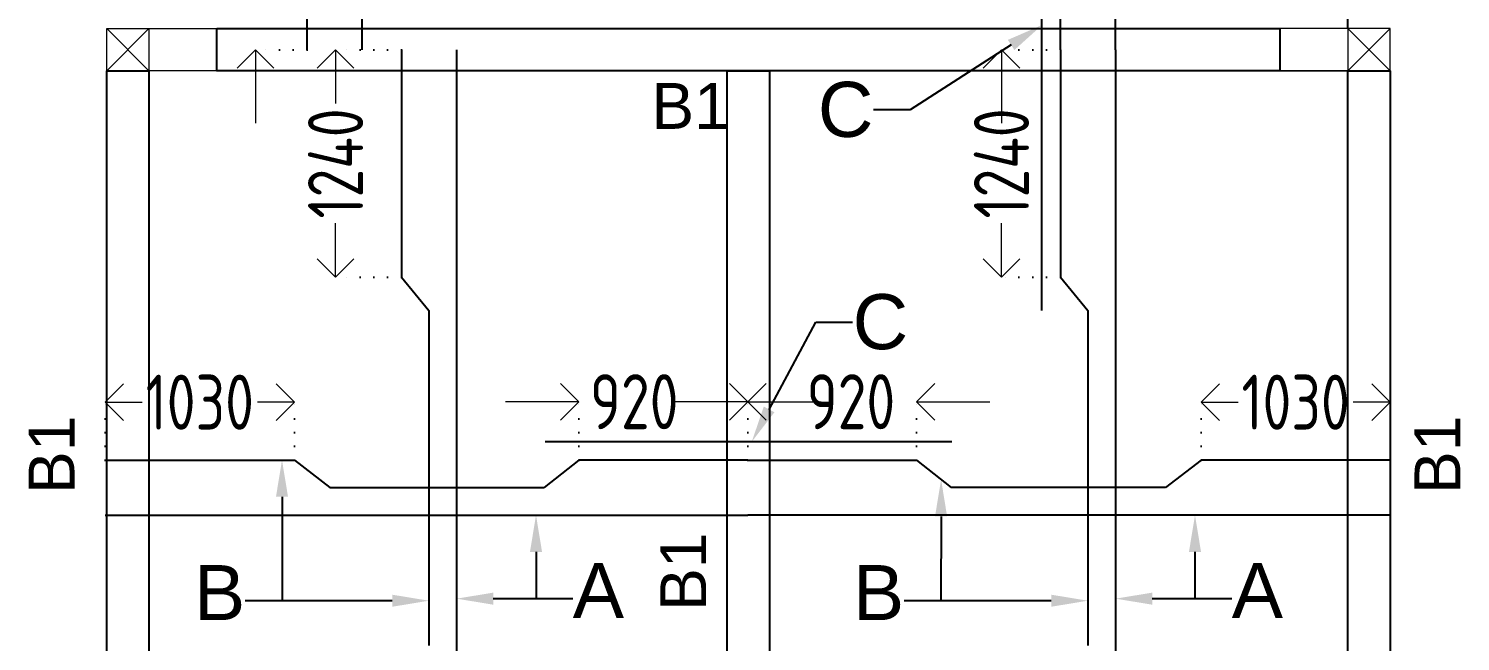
# Model space of a CAD drawing. Header units: inches. Extents: x -605 to 2991212, y -2872845 to 0.
# Drawn here: x 2823517 to 2831317, y -2075512 to -2072172 of the extents above; entities that cross this region are included whole.
import ezdxf
from ezdxf import colors
from ezdxf.entities.mleader import LeaderData, LeaderLine
from ezdxf.enums import TextEntityAlignment as Align
from ezdxf.math import Vec2, Vec3

# ---------------------------------------------------------------- set-up
doc = ezdxf.new("R2010")
doc.units = ezdxf.units.IN
doc.header["$LTSCALE"] = 600
doc.header["$MEASUREMENT"] = 0
doc.linetypes.add('DOT2', pattern=[0.125, 0, -0.125])
for name, color, linetype, lineweight in [('PV_MASONRY', 10, 'Continuous', 0), ('rDIMension', 1, 'Continuous', 18), ('rRCC 2', 40, 'Continuous', 15), ('rREINF 1', 1, 'Continuous', 25)]:
    doc.layers.add(name, color=color, linetype=linetype, lineweight=lineweight)
doc.layers.add('see level', color=2, linetype='Continuous')
doc.styles.add('DIM', font='geniso.shx', dxfattribs={"width": 0.85})
doc.styles.get("Standard").update_dxf_attribs({"font": 'arial.ttf'})
doc.dimstyles.new('ST-100', dxfattribs={"dimscale": 100, "dimtxt": 2.5, "dimasz": 2, "dimexe": 0.18, "dimexo": 0.0625, "dimgap": 0.2, "dimtad": 0, "dimdec": 0, "dimzin": 0, "dimdsep": 46, "dimtxsty": 'DIM', "dimblk": 'OPEN90', "dimcen": 0.09, "dimclrd": 256, "dimclrt": 7, "dimadec": 0, "dimazin": 0, "dimtfac": 1, "dimtdec": 0, "dimtofl": 0, "dimtmove": 0, "dimatfit": 3, "dimldrblk": 'OPEN90', "dimfxl": 1, "dimtolj": 1, "dimtzin": 0, "dimlwd": -1, "dimarcsym": 0})

# ---------------------------------------------------------------- blocks, each defined once
blk = doc.blocks.new('_Open90')
at = {"color": 0, "linetype": 'ByBlock', "lineweight": -2}
for p, q in [((-0.5, 0.5), (0, 0)), ((0, 0), (-1, 0)), ((0, 0), (-0.5, -0.5))]:
    blk.add_line(p, q, dxfattribs=at)
blk = doc.blocks.new('*D319')
at = {"layer": 'Defpoints', "color": 0, "linetype": 'ByBlock', "transparency": 16777216}
for p in [(2824964.7, -2074208), (2823934.7, -2074523.7), (2824964.7, -2074523.7)]:
    blk.add_point(p, dxfattribs=at)
at = {"layer": 'rDIMension', "color": 0, "linetype": 'DOT2', "lineweight": -2, "transparency": 16777216}
for p, q in [((2823934.7, -2074523.7), (2823934.7, -2074208)), ((2824964.7, -2074523.7), (2824964.7, -2074208))]:
    blk.add_line(p, q, dxfattribs=at)
at = {"layer": 'rDIMension', "transparency": 16777216}
for p, q in [((2824134.7, -2074208), (2824136.3, -2074208)), ((2824764.7, -2074208), (2824763, -2074208))]:
    blk.add_line(p, q, dxfattribs=at)
at = {"layer": 'rDIMension', "linetype": 'ByBlock', "transparency": 16777216, "xscale": 200, "yscale": 200, "zscale": 200, "rotation": 180}
blk.add_blockref('_Open90', (2823934.7, -2074208), dxfattribs=at)
at = {"layer": 'rDIMension', "linetype": 'ByBlock', "transparency": 16777216, "xscale": 200, "yscale": 200, "zscale": 200}
blk.add_blockref('_Open90', (2824964.7, -2074208), dxfattribs=at)
at = {"layer": 'rDIMension', "color": 7, "linetype": 'ByBlock', "transparency": 16777216, "insert": (2824449.7, -2074208), "char_height": 300, "attachment_point": 5, "style": 'DIM'}
blk.add_mtext('\\A1;1030', dxfattribs=at)
blk = doc.blocks.new('*D320')
at = {"layer": 'Defpoints', "color": 0, "linetype": 'ByBlock', "transparency": 16777216}
for p in [(2827434.7, -2074205.3), (2826514.7, -2074523.7), (2827434.7, -2074523.7)]:
    blk.add_point(p, dxfattribs=at)
at = {"layer": 'rDIMension', "transparency": 16777216}
for p, q in [((2826314.7, -2074205.3), (2826114.7, -2074205.3)), ((2827634.7, -2074205.3), (2827834.7, -2074205.3))]:
    blk.add_line(p, q, dxfattribs=at)
at = {"layer": 'rDIMension', "color": 0, "linetype": 'DOT2', "lineweight": -2, "transparency": 16777216}
for p, q in [((2826514.7, -2074523.7), (2826514.7, -2074205.3)), ((2827434.7, -2074523.7), (2827434.7, -2074205.3))]:
    blk.add_line(p, q, dxfattribs=at)
at = {"layer": 'rDIMension', "linetype": 'ByBlock', "transparency": 16777216, "xscale": 200, "yscale": 200, "zscale": 200}
blk.add_blockref('_Open90', (2826514.7, -2074205.3), dxfattribs=at)
at = {"layer": 'rDIMension', "linetype": 'ByBlock', "transparency": 16777216, "xscale": 200, "yscale": 200, "zscale": 200, "rotation": 180}
blk.add_blockref('_Open90', (2827434.7, -2074205.3), dxfattribs=at)
at = {"layer": 'rDIMension', "color": 7, "linetype": 'ByBlock', "transparency": 16777216, "insert": (2826816.6, -2074205.3), "char_height": 300, "attachment_point": 5, "style": 'DIM'}
blk.add_mtext('\\A1;920', dxfattribs=at)
blk = doc.blocks.new('*D321')
at = {"layer": 'Defpoints', "color": 0, "linetype": 'ByBlock', "transparency": 16777216}
for p in [(2829904.7, -2074208), (2829904.7, -2074523.7), (2830934.7, -2074523.7)]:
    blk.add_point(p, dxfattribs=at)
at = {"layer": 'rDIMension', "color": 0, "linetype": 'DOT2', "lineweight": -2, "transparency": 16777216}
for p, q in [((2829904.7, -2074523.7), (2829904.7, -2074208)), ((2830934.7, -2074523.7), (2830934.7, -2074208))]:
    blk.add_line(p, q, dxfattribs=at)
at = {"layer": 'rDIMension', "transparency": 16777216}
for p, q in [((2830104.7, -2074208), (2830106.3, -2074208)), ((2830734.7, -2074208), (2830733, -2074208))]:
    blk.add_line(p, q, dxfattribs=at)
at = {"layer": 'rDIMension', "linetype": 'ByBlock', "transparency": 16777216, "xscale": 200, "yscale": 200, "zscale": 200, "rotation": 180}
blk.add_blockref('_Open90', (2829904.7, -2074208), dxfattribs=at)
at = {"layer": 'rDIMension', "linetype": 'ByBlock', "transparency": 16777216, "xscale": 200, "yscale": 200, "zscale": 200}
blk.add_blockref('_Open90', (2830934.7, -2074208), dxfattribs=at)
at = {"layer": 'rDIMension', "color": 7, "linetype": 'ByBlock', "transparency": 16777216, "insert": (2830419.7, -2074208), "char_height": 300, "attachment_point": 5, "style": 'DIM'}
blk.add_mtext('\\A1;1030', dxfattribs=at)
blk = doc.blocks.new('*D322')
at = {"layer": 'Defpoints', "color": 0, "linetype": 'ByBlock', "transparency": 16777216}
for p in [(2827434.7, -2074205.3), (2827434.7, -2074523.7), (2828354.7, -2074523.7)]:
    blk.add_point(p, dxfattribs=at)
at = {"layer": 'rDIMension', "transparency": 16777216}
for p, q in [((2827234.7, -2074205.3), (2827034.7, -2074205.3)), ((2828554.7, -2074205.3), (2828754.7, -2074205.3))]:
    blk.add_line(p, q, dxfattribs=at)
at = {"layer": 'rDIMension', "color": 0, "linetype": 'DOT2', "lineweight": -2, "transparency": 16777216}
for p, q in [((2827434.7, -2074523.7), (2827434.7, -2074205.3)), ((2828354.7, -2074523.7), (2828354.7, -2074205.3))]:
    blk.add_line(p, q, dxfattribs=at)
at = {"layer": 'rDIMension', "linetype": 'ByBlock', "transparency": 16777216, "xscale": 200, "yscale": 200, "zscale": 200}
blk.add_blockref('_Open90', (2827434.7, -2074205.3), dxfattribs=at)
at = {"layer": 'rDIMension', "linetype": 'ByBlock', "transparency": 16777216, "xscale": 200, "yscale": 200, "zscale": 200, "rotation": 180}
blk.add_blockref('_Open90', (2828354.7, -2074205.3), dxfattribs=at)
at = {"layer": 'rDIMension', "color": 7, "linetype": 'ByBlock', "transparency": 16777216, "insert": (2827997.2, -2074205.3), "char_height": 300, "attachment_point": 5, "style": 'DIM'}
blk.add_mtext('\\A1;920', dxfattribs=at)
blk = doc.blocks.new('*D270')
at = {"layer": 'Defpoints', "color": 0, "linetype": 'ByBlock', "transparency": 16777216}
for p in [(2824753.2, -2071366.9), (2825033.9, -2071366.9), (2825033.9, -2072286.9)]:
    blk.add_point(p, dxfattribs=at)
at = {"layer": 'rDIMension', "transparency": 16777216}
for p, q in [((2824753.2, -2071166.9), (2824753.2, -2070966.9)), ((2824753.2, -2072486.9), (2824753.2, -2072686.9))]:
    blk.add_line(p, q, dxfattribs=at)
at = {"layer": 'rDIMension', "color": 0, "linetype": 'DOT2', "lineweight": -2, "transparency": 16777216}
for p, q in [((2825033.9, -2071366.9), (2824753.2, -2071366.9)), ((2825033.9, -2072286.9), (2824753.2, -2072286.9))]:
    blk.add_line(p, q, dxfattribs=at)
at = {"layer": 'rDIMension', "linetype": 'ByBlock', "transparency": 16777216, "xscale": 200, "yscale": 200, "zscale": 200}
for p, rotation in [((2824753.2, -2071366.9), 270), ((2824753.2, -2072286.9), 90)]:
    blk.add_blockref('_Open90', p, dxfattribs=dict(at, rotation=rotation))
at = {"layer": 'rDIMension', "color": 7, "linetype": 'ByBlock', "transparency": 16777216, "insert": (2824753.2, -2071826.9), "char_height": 300, "attachment_point": 5, "rotation": 90, "style": 'DIM'}
blk.add_mtext('\\A1;920', dxfattribs=at)
blk = doc.blocks.new('*D272')
at = {"layer": 'Defpoints', "color": 0, "linetype": 'ByBlock', "transparency": 16777216}
for p in [(2828817.3, -2071366.9), (2829138, -2071366.9), (2829138, -2072286.9)]:
    blk.add_point(p, dxfattribs=at)
at = {"layer": 'rDIMension', "transparency": 16777216}
for p, q in [((2828817.3, -2071166.9), (2828817.3, -2070966.9)), ((2828817.3, -2072486.9), (2828817.3, -2072686.9))]:
    blk.add_line(p, q, dxfattribs=at)
at = {"layer": 'rDIMension', "color": 0, "linetype": 'DOT2', "lineweight": -2, "transparency": 16777216}
for p, q in [((2829138, -2071366.9), (2828817.3, -2071366.9)), ((2829138, -2072286.9), (2828817.3, -2072286.9))]:
    blk.add_line(p, q, dxfattribs=at)
at = {"layer": 'rDIMension', "linetype": 'ByBlock', "transparency": 16777216, "xscale": 200, "yscale": 200, "zscale": 200}
for p, rotation in [((2828817.3, -2071366.9), 270), ((2828817.3, -2072286.9), 90)]:
    blk.add_blockref('_Open90', p, dxfattribs=dict(at, rotation=rotation))
at = {"layer": 'rDIMension', "color": 7, "linetype": 'ByBlock', "transparency": 16777216, "insert": (2828817.3, -2071826.9), "char_height": 300, "attachment_point": 5, "rotation": 90, "style": 'DIM'}
blk.add_mtext('\\A1;920', dxfattribs=at)
blk = doc.blocks.new('*D300')
at = {"layer": 'Defpoints', "color": 0, "linetype": 'ByBlock', "transparency": 16777216}
for p in [(2825189.3, -2072286.9), (2825547.8, -2072286.9), (2825547.8, -2073526.9)]:
    blk.add_point(p, dxfattribs=at)
at = {"layer": 'rDIMension', "color": 0, "linetype": 'DOT2', "lineweight": -2, "transparency": 16777216}
for p, q in [((2825547.8, -2072286.9), (2825189.3, -2072286.9)), ((2825547.8, -2073526.9), (2825189.3, -2073526.9))]:
    blk.add_line(p, q, dxfattribs=at)
at = {"layer": 'rDIMension', "transparency": 16777216}
for p, q in [((2825189.3, -2072486.9), (2825189.3, -2072580.8)), ((2825189.3, -2073326.9), (2825189.3, -2073233))]:
    blk.add_line(p, q, dxfattribs=at)
at = {"layer": 'rDIMension', "linetype": 'ByBlock', "transparency": 16777216, "xscale": 200, "yscale": 200, "zscale": 200}
for p, rotation in [((2825189.3, -2072286.9), 90), ((2825189.3, -2073526.9), 270)]:
    blk.add_blockref('_Open90', p, dxfattribs=dict(at, rotation=rotation))
at = {"layer": 'rDIMension', "color": 7, "linetype": 'ByBlock', "transparency": 16777216, "insert": (2825189.3, -2072906.9), "char_height": 300, "attachment_point": 5, "rotation": 90, "style": 'DIM'}
blk.add_mtext('\\A1;1240', dxfattribs=at)
blk = doc.blocks.new('*D283')
at = {"layer": 'Defpoints', "color": 0, "linetype": 'ByBlock', "transparency": 16777216}
for p in [(2828817.3, -2072286.9), (2829138, -2072286.9), (2829138, -2073526.9)]:
    blk.add_point(p, dxfattribs=at)
at = {"layer": 'rDIMension', "color": 0, "linetype": 'DOT2', "lineweight": -2, "transparency": 16777216}
for p, q in [((2829138, -2072286.9), (2828817.3, -2072286.9)), ((2829138, -2073526.9), (2828817.3, -2073526.9))]:
    blk.add_line(p, q, dxfattribs=at)
at = {"layer": 'rDIMension', "transparency": 16777216}
for p, q in [((2828817.3, -2072486.9), (2828817.3, -2072580.8)), ((2828817.3, -2073326.9), (2828817.3, -2073233))]:
    blk.add_line(p, q, dxfattribs=at)
at = {"layer": 'rDIMension', "linetype": 'ByBlock', "transparency": 16777216, "xscale": 200, "yscale": 200, "zscale": 200}
for p, rotation in [((2828817.3, -2072286.9), 90), ((2828817.3, -2073526.9), 270)]:
    blk.add_blockref('_Open90', p, dxfattribs=dict(at, rotation=rotation))
at = {"layer": 'rDIMension', "color": 7, "linetype": 'ByBlock', "transparency": 16777216, "insert": (2828817.3, -2072906.9), "char_height": 300, "attachment_point": 5, "rotation": 90, "style": 'DIM'}
blk.add_mtext('\\A1;1240', dxfattribs=at)

msp = doc.modelspace()

# ---------------------------------------------------------------- linework, layer by layer
at = {"color": 8, "linetype": 'ByBlock'}
msp.add_line((2830704.7, -2072171.9), (2830704.7, -2069771.9), dxfattribs=at)
at = {"color": 4, "linetype": 'ByBlock'}
for points in [[(2825333.9, -2072286.9), (2825333.9, -2069656.9)], [(2829438, -2072286.9), (2829438, -2069656.9)], [(2825033.9, -2072286.9), (2825033.9, -2071366.9), (2825183.9, -2071212.2)], [(2829038, -2073708.1), (2829038, -2071212.2)], [(2829138, -2072286.9), (2829138, -2071366.9), (2829288, -2071212.2)], [(2825547.8, -2072286.9), (2825547.8, -2073526.9), (2825697.8, -2073708.1)], [(2825847.8, -2072286.9), (2825847.8, -2076955.2)], [(2829138, -2072286.9), (2829138, -2073526.9), (2829288, -2073708.1)], [(2829438, -2072286.9), (2829438, -2076955.2)], [(2825697.8, -2073708.1), (2825697.8, -2075534)], [(2829288, -2073708.1), (2829288, -2075534)], [(2828546.9, -2074423.7), (2826330.4, -2074423.7)], [(2823934.7, -2074523.7), (2824964.7, -2074523.7), (2825157.9, -2074673.7)], [(2827434.7, -2074523.7), (2826514.7, -2074523.7), (2826326.4, -2074673.7)], [(2827434.7, -2074523.7), (2828354.7, -2074523.7), (2828542.9, -2074673.7)], [(2830934.7, -2074523.7), (2829904.7, -2074523.7), (2829711.4, -2074673.7)], [(2825157.9, -2074673.7), (2826326.4, -2074673.7)], [(2829711.4, -2074673.7), (2828542.9, -2074673.7)], [(2823934.7, -2074823.7), (2827434.7, -2074823.7)], [(2830934.7, -2074823.7), (2827434.7, -2074823.7)]]:
    msp.add_lwpolyline(points, dxfattribs=at)
at = {"color": 1, "linetype": 'ByBlock'}
for points in [[(2824542.6, -2072171.9), (2830334.7, -2072171.9), (2830334.7, -2072401.9), (2824542.6, -2072401.9)], [(2823942.6, -2072401.9), (2824172.6, -2072401.9), (2824172.6, -2076840.2), (2823942.6, -2076840.2)], [(2827323.6, -2072401.9), (2827553.6, -2072401.9), (2827553.6, -2076840.2), (2827323.6, -2076840.2)], [(2830704.7, -2072401.9), (2830934.7, -2072401.9), (2830934.7, -2076840.2), (2830704.7, -2076840.2)]]:
    msp.add_lwpolyline(points, close=True, dxfattribs=at)
at = {"layer": 'PV_MASONRY', "color": 8}
msp.add_line((2830704.7, -2072401.9), (2824172.5, -2072401.9), dxfattribs=at)
at = {"layer": 'rRCC 2', "color": 6}
for p, q in [((2823942.6, -2072171.9), (2824172.6, -2072401.9)), ((2823942.6, -2072401.9), (2824172.6, -2072171.9)), ((2830934.7, -2072171.9), (2830704.7, -2072401.9)), ((2830934.7, -2072401.9), (2830704.7, -2072171.9))]:
    msp.add_line(p, q, dxfattribs=at)
for points in [[(2823942.6, -2072401.9), (2823942.6, -2072171.9), (2824542.6, -2072171.9), (2824542.6, -2072401.9)], [(2823942.6, -2072171.9), (2824172.6, -2072171.9), (2824172.6, -2072401.9), (2823942.6, -2072401.9)], [(2830934.7, -2072401.9), (2830934.7, -2072171.9), (2830334.7, -2072171.9), (2830334.7, -2072401.9)], [(2830934.7, -2072171.9), (2830704.7, -2072171.9), (2830704.7, -2072401.9), (2830934.7, -2072401.9)]]:
    msp.add_lwpolyline(points, close=True, dxfattribs=at)
at = {"layer": 'see level', "color": 4, "linetype": 'ByBlock', "lineweight": 20}
msp.add_line((2824172.5, -2072401.9), (2823942.6, -2072401.9), dxfattribs=at)

# ---------------------------------------------------------------- texts
at = {"layer": 'rRCC 2'}
msp.add_text('B1', height=250, dxfattribs=at).set_placement((2827123.4, -2072593.2), align=Align.MIDDLE_CENTER)
for p in [(2823642, -2074494.9), (2831192.4, -2074494.9), (2827083.3, -2075131.6)]:
    msp.add_text('B1', height=250, rotation=90, dxfattribs=at).set_placement(p, align=Align.MIDDLE_CENTER)

# ---------------------------------------------------------------- dimensions: what is measured, and where the dimension line sits
at = {"layer": 'rDIMension', "color": 1, "linetype": 'ByBlock'}
for base, p1, p2, picture, middle in [((2824753.2, -2071366.9), (2825033.9, -2072286.9), (2825033.9, -2071366.9), '*D270', (2824753.2, -2071826.9)), ((2828817.3, -2071366.9), (2829138, -2072286.9), (2829138, -2071366.9), '*D272', (2828817.3, -2071826.9)), ((2825189.3, -2072286.9), (2825547.8, -2073526.9), (2825547.8, -2072286.9), '*D300', (2825189.3, -2072906.9)), ((2828817.3, -2072286.9), (2829138, -2073526.9), (2829138, -2072286.9), '*D283', (2828817.3, -2072906.9))]:
    dim = msp.add_linear_dim(base=base, p1=p1, p2=p2, angle=90, dimstyle='ST-100', override={"dimtxt": 3, "dimexe": 0, "dimexo": 0, "dimtmove": 1, "dimfxl": 1.25, "dimtfillclr": 256, "dimarcsym": 2}, dxfattribs=at)
    dim.commit()
    dim.dimension.update_dxf_attribs({"geometry": picture, "text_midpoint": middle})
for base, p1, p2, override, picture, middle in [((2824964.7, -2074208), (2823934.7, -2074523.7), (2824964.7, -2074523.7), {"dimtxt": 3, "dimasz": 2, "dimexe": 0, "dimexo": 0, "dimtmove": 1, "dimfxl": 1.25, "dimtfillclr": 256, "dimarcsym": 2}, '*D319', (2824449.7, -2074208)), ((2827434.7, -2074205.3), (2826514.7, -2074523.7), (2827434.7, -2074523.7), {"dimtxt": 3, "dimexe": 0, "dimexo": 0, "dimtmove": 1, "dimfxl": 1.25, "dimtfillclr": 256, "dimarcsym": 2}, '*D320', (2826816.6, -2074205.3))]:
    dim = msp.add_linear_dim(base=base, p1=p1, p2=p2, dimstyle='ST-100', override=override, dxfattribs=at)
    dim.commit()
    dim.dimension.update_dxf_attribs({"geometry": picture, "text_midpoint": middle, "dimtype": 160})
for base, p1, p2, override, picture, middle in [((2827434.7, -2074205.3), (2828354.7, -2074523.7), (2827434.7, -2074523.7), {"dimtxt": 3, "dimexe": 0, "dimexo": 0, "dimtmove": 1, "dimfxl": 1.25, "dimtfillclr": 256, "dimarcsym": 2}, '*D322', (2827997.2, -2074205.3)), ((2829904.7, -2074208), (2830934.7, -2074523.7), (2829904.7, -2074523.7), {"dimtxt": 3, "dimasz": 2, "dimexe": 0, "dimexo": 0, "dimtmove": 1, "dimfxl": 1.25, "dimtfillclr": 256, "dimarcsym": 2}, '*D321', (2830419.7, -2074208))]:
    dim = msp.add_linear_dim(base=base, p1=p1, p2=p2, angle=180, dimstyle='ST-100', override=override, dxfattribs=at)
    dim.commit()
    dim.dimension.update_dxf_attribs({"geometry": picture, "text_midpoint": middle, "dimtype": 160})

# ---------------------------------------------------------------- leaders
at = {"layer": 'rREINF 1', "color": 3, "linetype": 'ByBlock'}
ml = msp.add_multileader_mtext('Standard', dxfattribs=at)
ml.set_content('C', color=3)
ml.set_leader_properties()
ml.build(insert=Vec2(0, 0))
ml.multileader.update_dxf_attribs({"text_top_attachment_type": 0, "text_bottom_attachment_type": 0, "dogleg_length": 200, "arrow_head_size": 200})
ctx = ml.context
ctx.base_point, ctx.char_height, ctx.arrow_head_size, ctx.landing_gap_size, ctx.plane_origin = Vec3(2827854.1, -2072614.7), 300, 200, 0.09, Vec3(2828616.6, -2072403.4)
ctx.text_align_type = 2
notes = []
notes.append((ctx, [(1, (1, 1, 0), (2828319.5, -2072614.7), (-1, 0), 200, [(0, [(2829038, -2072152.8)], 256, [])])]))
ctx.mtext.insert, ctx.mtext.alignment, ctx.mtext.flow_direction = Vec3(2828119.4, -2072462.1), 3, 5
ml = msp.add_multileader_mtext('Standard', dxfattribs=at)
ml.set_content('C', color=3)
ml.set_leader_properties()
ml.build(insert=Vec2(0, 0))
ml.multileader.update_dxf_attribs({"text_top_attachment_type": 0, "text_bottom_attachment_type": 0, "dogleg_length": 200, "arrow_head_size": 200})
ctx = ml.context
ctx.base_point, ctx.char_height, ctx.arrow_head_size, ctx.landing_gap_size, ctx.plane_origin = Vec3(2828006.1, -2073771.8), 300, 200, 0.09, Vec3(2827035.3, -2074674.3)
notes.append((ctx, [(0, (1, 1, 0), (2827806.1, -2073771.8), (1, 0), 200, [(0, [(2827456.7, -2074423.7)], 256, [])])]))
ctx.mtext.insert, ctx.mtext.flow_direction = Vec3(2828006.2, -2073619.3), 5
ml = msp.add_multileader_mtext('Standard', dxfattribs=at)
ml.set_content('B', color=3)
ml.set_leader_properties()
ml.build(insert=Vec2(0, 0))
ml.multileader.update_dxf_attribs({"text_top_attachment_type": 0, "text_bottom_attachment_type": 0, "dogleg_length": 200, "arrow_head_size": 200})
ctx = ml.context
ctx.base_point, ctx.char_height, ctx.arrow_head_size, ctx.landing_gap_size, ctx.plane_origin = Vec3(2824470.7, -2075290.1), 300, 200, 0.09, Vec3(2824931.5, -2074696.8)
ctx.text_align_type = 2
notes.append((ctx, [(0, (1, 1, 0), (2824897.4, -2075290.1), (-1, 0), 200, [(0, [(2824897.4, -2074523.7)], 256, [])])]))
ctx.mtext.insert, ctx.mtext.alignment, ctx.mtext.flow_direction = Vec3(2824697.3, -2075095.7), 3, 5
ml = msp.add_multileader_mtext('Standard', dxfattribs=at)
ml.set_content('B', color=3)
ml.set_leader_properties()
ml.build(insert=Vec2(0, 0))
ml.multileader.update_dxf_attribs({"text_top_attachment_type": 0, "text_bottom_attachment_type": 0, "dogleg_length": 200, "arrow_head_size": 200})
ctx = ml.context
ctx.base_point, ctx.char_height, ctx.arrow_head_size, ctx.landing_gap_size, ctx.plane_origin = Vec3(2828060.9, -2075290.1), 300, 200, 0.09, Vec3(2828521.8, -2074696.8)
ctx.text_align_type = 2
notes.append((ctx, [(0, (1, 1, 0), (2828487.6, -2075290.1), (-1, 0), 200, [(0, [(2828488.4, -2074630.2)], 256, [])])]))
ctx.mtext.insert, ctx.mtext.alignment, ctx.mtext.flow_direction = Vec3(2828287.5, -2075095.7), 3, 5
ml = msp.add_multileader_mtext('Standard', dxfattribs=at)
ml.set_content('A', color=3)
ml.set_leader_properties()
ml.build(insert=Vec2(0, 0))
ml.multileader.update_dxf_attribs({"text_top_attachment_type": 0, "text_bottom_attachment_type": 0, "dogleg_length": 200, "arrow_head_size": 200})
ctx = ml.context
ctx.base_point, ctx.char_height, ctx.arrow_head_size, ctx.landing_gap_size, ctx.plane_origin = Vec3(2826481.3, -2075278.9), 300, 200, 0.09, Vec3(2826434.8, -2074685.7)
notes.append((ctx, [(0, (1, 1, 0), (2826281.3, -2075278.9), (1, 0), 200, [(0, [(2826281.3, -2074823.7)], 256, [])])]))
ctx.mtext.insert, ctx.mtext.flow_direction = Vec3(2826481.4, -2075084.5), 5
ml = msp.add_multileader_mtext('Standard', dxfattribs=at)
ml.set_content('A', color=3)
ml.set_leader_properties()
ml.build(insert=Vec2(0, 0))
ml.multileader.update_dxf_attribs({"text_top_attachment_type": 0, "text_bottom_attachment_type": 0, "dogleg_length": 200, "arrow_head_size": 200})
ctx = ml.context
ctx.base_point, ctx.char_height, ctx.arrow_head_size, ctx.landing_gap_size, ctx.plane_origin = Vec3(2830071.6, -2075278.9), 300, 200, 0.09, Vec3(2830025, -2074685.7)
notes.append((ctx, [(0, (1, 1, 0), (2829871.6, -2075278.9), (1, 0), 200, [(0, [(2829871.6, -2074823.7)], 256, [])])]))
ctx.mtext.insert, ctx.mtext.flow_direction = Vec3(2830071.7, -2075084.5), 5
ml = msp.add_multileader_mtext('Standard', dxfattribs=at)
ml.set_content('', color=3)
ml.set_leader_properties()
ml.build(insert=Vec2(0, 0))
ml.multileader.update_dxf_attribs({"text_top_attachment_type": 0, "text_bottom_attachment_type": 0, "dogleg_length": 200, "arrow_head_size": 200})
ctx = ml.context
ctx.base_point, ctx.char_height, ctx.arrow_head_size, ctx.landing_gap_size, ctx.plane_origin = Vec3(2826481.3, -2075278.9), 300, 200, 0.09, Vec3(2825865.5, -2075278.9)
notes.append((ctx, [(0, (1, 1, 0), (2826281.3, -2075278.9), (1, 0), 200, [(0, [(2825848.6, -2075278.9)], 256, [])])]))
ctx.mtext.insert, ctx.mtext.flow_direction = Vec3(2826481.4, -2075128.9), 5
ml = msp.add_multileader_mtext('Standard', dxfattribs=at)
ml.set_content('', color=3)
ml.set_leader_properties()
ml.build(insert=Vec2(0, 0))
ml.multileader.update_dxf_attribs({"text_top_attachment_type": 0, "text_bottom_attachment_type": 0, "dogleg_length": 200, "arrow_head_size": 200})
ctx = ml.context
ctx.base_point, ctx.char_height, ctx.arrow_head_size, ctx.landing_gap_size, ctx.plane_origin = Vec3(2830071.6, -2075278.9), 300, 200, 0.09, Vec3(2829455.7, -2075278.9)
notes.append((ctx, [(0, (1, 1, 0), (2829871.6, -2075278.9), (1, 0), 200, [(0, [(2829438.8, -2075278.9)], 256, [])])]))
ctx.mtext.insert, ctx.mtext.flow_direction = Vec3(2830071.7, -2075128.9), 5
ml = msp.add_multileader_mtext('Standard', dxfattribs=at)
ml.set_content('', color=3)
ml.set_leader_properties()
ml.build(insert=Vec2(0, 0))
ml.multileader.update_dxf_attribs({"text_top_attachment_type": 0, "text_bottom_attachment_type": 0, "dogleg_length": 200, "arrow_head_size": 200})
ctx = ml.context
ctx.base_point, ctx.char_height, ctx.arrow_head_size, ctx.landing_gap_size, ctx.plane_origin = Vec3(2824697.2, -2075290.1), 300, 200, 0.09, Vec3(2825500.8, -2075290.1)
ctx.text_align_type = 2
notes.append((ctx, [(0, (1, 1, 0), (2824897.4, -2075290.1), (-1, 0), 200, [(0, [(2825697.8, -2075290.1)], 256, [])])]))
ctx.mtext.insert, ctx.mtext.alignment, ctx.mtext.flow_direction = Vec3(2824697.3, -2075140.1), 3, 5
ml = msp.add_multileader_mtext('Standard', dxfattribs=at)
ml.set_content('', color=3)
ml.set_leader_properties()
ml.build(insert=Vec2(0, 0))
ml.multileader.update_dxf_attribs({"text_top_attachment_type": 0, "text_bottom_attachment_type": 0, "dogleg_length": 200, "arrow_head_size": 200})
ctx = ml.context
ctx.base_point, ctx.char_height, ctx.arrow_head_size, ctx.landing_gap_size, ctx.plane_origin = Vec3(2828287.5, -2075290.1), 300, 200, 0.09, Vec3(2829091, -2075290.1)
ctx.text_align_type = 2
notes.append((ctx, [(0, (1, 1, 0), (2828487.6, -2075290.1), (-1, 0), 200, [(0, [(2829288, -2075290.1)], 256, [])])]))
ctx.mtext.insert, ctx.mtext.alignment, ctx.mtext.flow_direction = Vec3(2828287.5, -2075140.1), 3, 5
for ctx, leaders in notes:
    for number, flags, end, landing, length, lines in leaders:
        leader = LeaderData()
        leader.index, (leader.has_last_leader_line, leader.has_dogleg_vector, leader.attachment_direction) = number, flags
        leader.last_leader_point, leader.dogleg_vector, leader.dogleg_length = Vec3(end), Vec3(landing), length
        for number, points, colour, breaks in lines:
            line = LeaderLine()
            line.index, line.vertices, line.color, line.breaks = number, Vec3.list(points), colors.encode_raw_color(colour), breaks
            leader.lines.append(line)
        ctx.leaders.append(leader)

doc.saveas('drawing.dxf')
